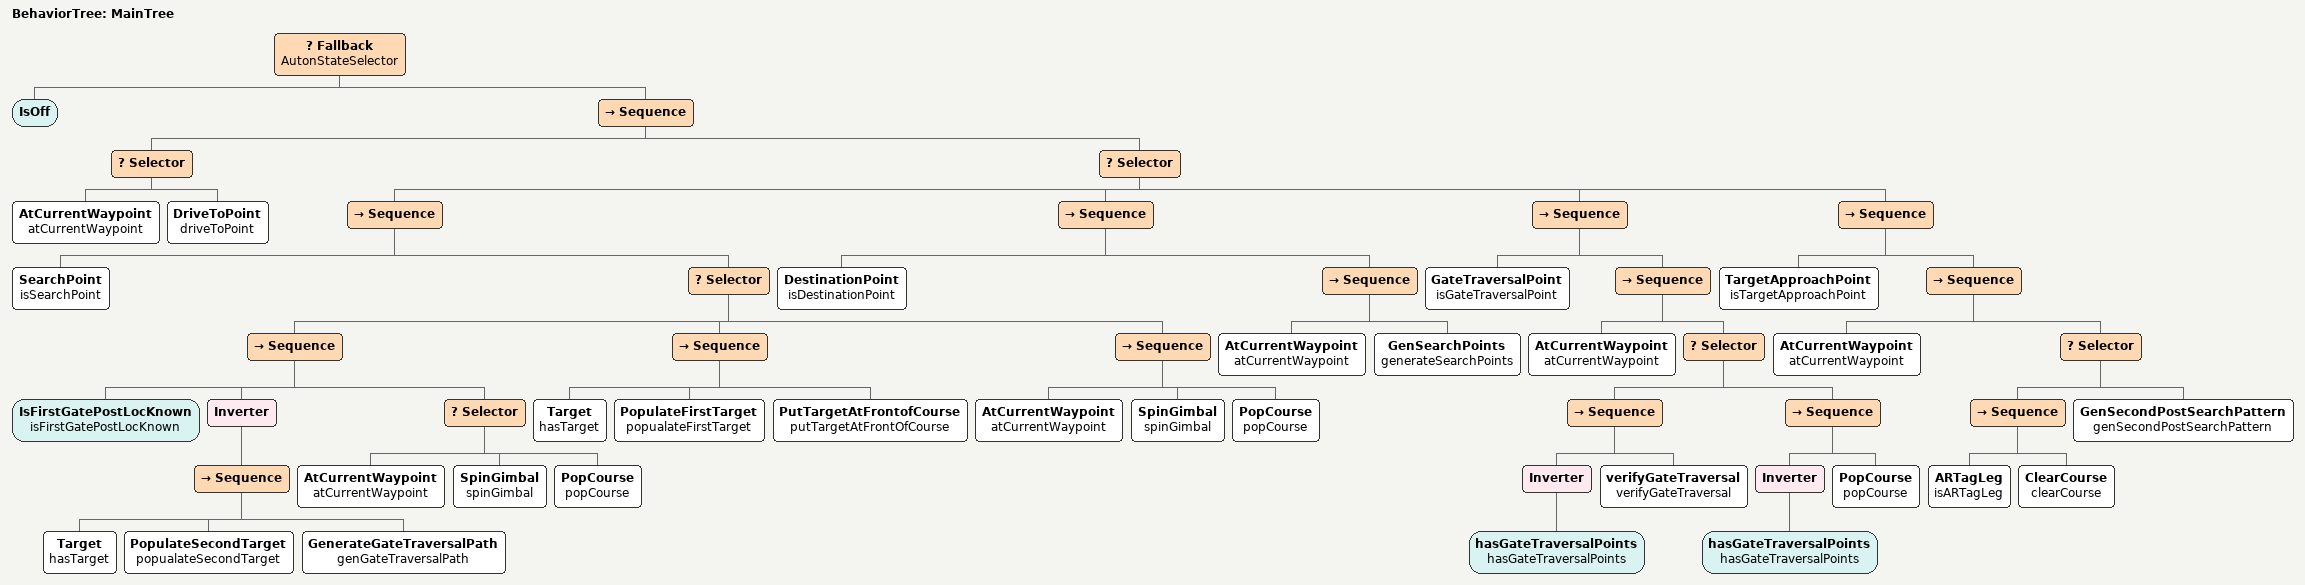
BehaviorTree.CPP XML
<root main_tree_to_execute = "MainTree" >
    <BehaviorTree ID="MainTree">
        <Fallback name="AutonStateSelector">
            <IsOff/>
            <!--Auton On Tree-->
            <Sequence>
                <!--Drive Tree-->
                <Selector>
                    <AtCurrentWaypoint name="atCurrentWaypoint"/>
                    <DriveToPoint name="driveToPoint"/>
                </Selector>
                <!--Waypoint Decision Tree (Manages the waypoint course)-->
                <Selector>
                    <!-- Search Point -->
                    <Sequence>
                        <SearchPoint name="isSearchPoint"/>
                        <!--Serch Point Tree-->
                        <Selector>
                            <!--Know where the gate is?-->
                            <Sequence>
                                <IsFirstGatePostLocKnown name="isFirstGatePostLocKnown"/>
                                <Inverter>
                                    <Sequence>
                                        <Target name="hasTarget"/>
                                        <PopulateSecondTarget name="popualateSecondTarget"/>
                                        <GenerateGateTraversalPath name="genGateTraversalPath"/>
                                    </Sequence>
                                </Inverter>
                                <Selector>
                                    <AtCurrentWaypoint name="atCurrentWaypoint"/>
                                    <SpinGimbal name="spinGimbal"/>
                                    <PopCourse name="popCourse"/>
                                </Selector>
                            </Sequence>

                            <!--Sees a target (for first time)-->
                            <Sequence>
                                <Target name="hasTarget"/>
                                <PopulateFirstTarget name="popualateFirstTarget"/>
                                <PutTargetAtFrontofCourse name="putTargetAtFrontOfCourse"/>
                            </Sequence>

                            <!--Reached Search Point,  refresh course-->
                            <Sequence>
                                <AtCurrentWaypoint name="atCurrentWaypoint"/>
                                <!--Repeator Drop Goes here if repeator needs to be added-->
                                <SpinGimbal name="spinGimbal"/>
                                <PopCourse name="popCourse"/>
                            </Sequence>

                            <!--Repeator Drop Point Detection Goes here-->
                        </Selector>
                    </Sequence>
                    <!--Destination Point-->
                    <Sequence>
                        <DestinationPoint name="isDestinationPoint"/>
                        <Sequence>
                            <AtCurrentWaypoint name="atCurrentWaypoint"/>
                            <GenSearchPoints name="generateSearchPoints"/>
                        </Sequence>
                    </Sequence>
                    <!--Gate Traversal Point-->
                    <Sequence>
                        <GateTraversalPoint name="isGateTraversalPoint"/>
                        <!-- GATE TRAVERSAL TREE -->
                        <Sequence>
                            <AtCurrentWaypoint name="atCurrentWaypoint"/>
                            <Selector>
                                <Sequence>
                                    <Inverter>
                                        <hasGateTraversalPoints name="hasGateTraversalPoints"/><!--"no more gate traversal points"-->
                                    </Inverter>
                                    <verifyGateTraversal name="verifyGateTraversal"/>
                                </Sequence>
                                <Sequence>
                                    <Inverter>
                                        <hasGateTraversalPoints name="hasGateTraversalPoints"/><!--"no more gate traversal points"-->
                                    </Inverter>
                                    <PopCourse name="popCourse"/>
                                </Sequence>
                            </Selector>
                        </Sequence>
                    </Sequence>
                    <!--Target Approach Point-->
                    <Sequence>
                        <TargetApproachPoint name="isTargetApproachPoint"/>
                        <!--Target Approach Tree-->
                        <Sequence>
                            <AtCurrentWaypoint name="atCurrentWaypoint"/>
                            <Selector>
                                <Sequence>
                                    <ARTagLeg name="isARTagLeg"/>
                                    <ClearCourse name="clearCourse"/>
                                </Sequence>
                                <GenSecondPostSearchPattern name="genSecondPostSearchPattern"/>
                            </Selector>
                        </Sequence>
                    </Sequence>
                </Selector>

            </Sequence>
        </Fallback>
    </BehaviorTree>
</root>
